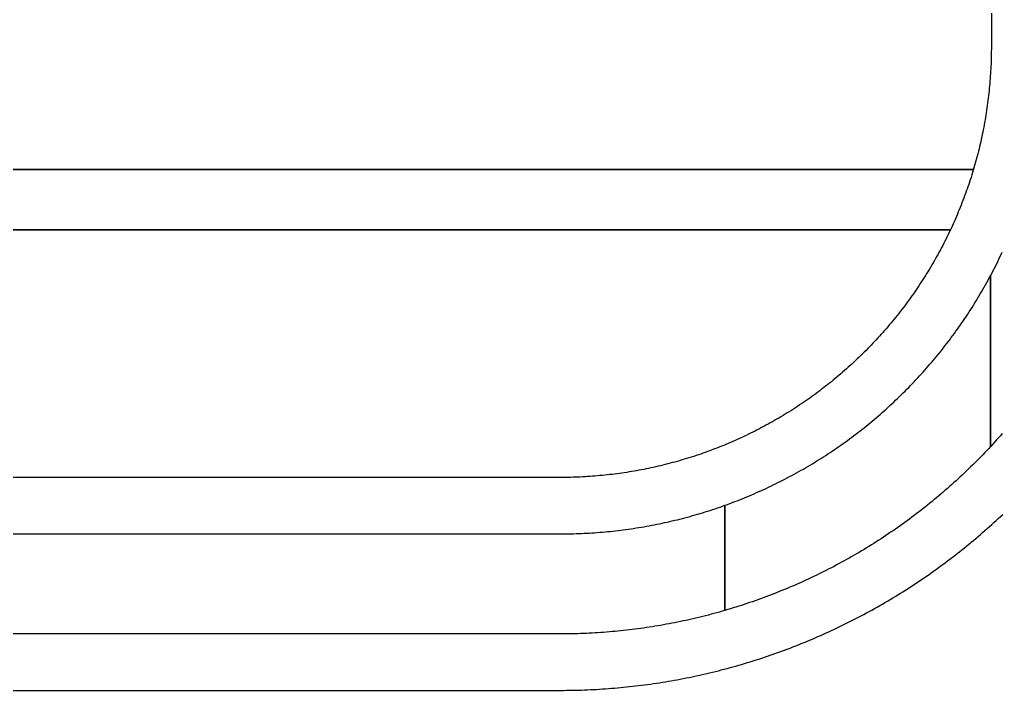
# Model space of a CAD drawing. Extents: x -3500 to 3500, y -3500 to 3500.
# Drawn here: x 1113.7 to 1392.2, y -1810.2 to -1620 of the extents above; entities that cross this region are included whole.
import ezdxf

# ---------------------------------------------------------------- set-up
doc = ezdxf.new("R2010")
doc.units = 0
for name, color, linetype in [('L5D0', 3, 'CONTINUOUS'), ('L5D100', 7, 'CONTINUOUS'), ('L5D11', 2, 'CONTINUOUS')]:
    doc.layers.add(name, color=color, linetype=linetype)

# ---------------------------------------------------------------- blocks, each defined once
blk = doc.blocks.new('ground_main_5')
at = {"layer": 'L5D0'}
for points in [[(1389.355, -1612.381), (1389.355, -1627.619), (1389.353, -1628.317), (1389.347, -1629.015), (1389.337, -1629.713), (1389.323, -1630.4105), (1389.3055, -1631.1085), (1389.2835, -1631.806), (1389.2575, -1632.5035), (1389.2275, -1633.201), (1389.1935, -1633.898), (1389.156, -1634.595), (1389.114, -1635.292), (1389.068, -1635.9885), (1389.0185, -1636.6845), (1388.9645, -1637.3805), (1388.907, -1638.076), (1388.845, -1638.771), (1388.7795, -1639.466), (1388.71, -1640.1605), (1388.636, -1640.8545), (1388.5585, -1641.5485), (1388.477, -1642.2415), (1388.3915, -1642.9345), (1388.302, -1643.6265), (1388.2085, -1644.318), (1388.1115, -1645.0095), (1388.01, -1645.7), (1387.905, -1646.39), (1387.7955, -1647.0795), (1387.6825, -1647.768), (1387.5655, -1648.456), (1387.4445, -1649.1435), (1387.3195, -1649.8305), (1387.1905, -1650.5165), (1387.058, -1651.2015), (1386.9215, -1651.886), (1386.7805, -1652.5695), (1386.636, -1653.2525), (1386.488, -1653.9345), (1386.3355, -1654.6155), (1386.1795, -1655.296), (1386.0195, -1655.9755), (1385.8555, -1656.654), (1385.6875, -1657.3315), (1385.516, -1658.008), (1385.3405, -1658.6835), (1385.161, -1659.358), (1384.978, -1660.0315), (1384.791, -1660.704), (1384.6, -1661.3755), (1384.4055, -1662.0455), (1384.207, -1662.715), (1384.0045, -1663.383), (1383.798, -1664.0495), (1383.588, -1664.715), (1383.3745, -1665.3795), (1383.157, -1666.043), (1382.9355, -1666.705), (1382.7105, -1667.3655), (1382.4815, -1668.025), (1382.2485, -1668.683), (1382.0125, -1669.3395), (1381.772, -1669.995), (1381.528, -1670.649), (1381.2805, -1671.3015), (1381.029, -1671.9525), (1380.774, -1672.6025), (1380.5155, -1673.2505), (1380.253, -1673.8975), (1379.9865, -1674.5425), (1379.7165, -1675.1865), (1379.443, -1675.8285), (1379.166, -1676.469), (1378.885, -1677.108), (1378.6005, -1677.7455), (1378.3125, -1678.381), (1378.0205, -1679.015), (1377.7255, -1679.6475), (-2261.5975, -1679.6475)], [(-2261.5975, -1679.6475), (1377.7255, -1679.6475), (1377.4265, -1680.2785), (1377.124, -1680.907), (1376.8175, -1681.5345), (1376.508, -1682.16), (1376.1945, -1682.7835), (1375.8775, -1683.4055), (1375.557, -1684.0255), (1375.2335, -1684.644), (1374.906, -1685.2605), (1374.575, -1685.875), (1374.2405, -1686.4875), (1373.9025, -1687.098), (1373.561, -1687.707), (1373.216, -1688.3135), (1372.8675, -1688.9185), (1372.5155, -1689.521), (1372.1605, -1690.122), (1371.8015, -1690.7205), (1371.4395, -1691.3175), (1371.074, -1691.912), (1370.705, -1692.5045), (1370.3325, -1693.095), (1369.957, -1693.683), (1369.578, -1694.2695), (1369.1955, -1694.853), (1368.81, -1695.435), (1368.421, -1696.0145), (1368.0285, -1696.5915), (1367.633, -1697.167), (1367.234, -1697.7395), (1366.832, -1698.31), (1366.4265, -1698.878), (1366.018, -1699.444), (1365.606, -1700.0075), (1365.191, -1700.5685), (1364.7725, -1701.1275), (1364.351, -1701.684), (1363.9265, -1702.2375), (1363.4985, -1702.7895), (1363.0675, -1703.3385), (1362.6335, -1703.885), (1362.1965, -1704.429), (1361.756, -1704.9705), (1361.313, -1705.5095), (1360.8665, -1706.046), (1360.417, -1706.58), (1359.9645, -1707.1115), (1359.5085, -1707.6405), (1359.05, -1708.1665), (1358.5885, -1708.69), (1358.124, -1709.211), (1357.6565, -1709.7295), (1357.186, -1710.245), (1356.7125, -1710.758), (1356.236, -1711.268), (1355.757, -1711.7755), (1355.275, -1712.28), (1354.79, -1712.782), (1354.302, -1713.281), (1353.811, -1713.7775), (1353.3175, -1714.271), (1352.8215, -1714.762), (1352.322, -1715.2495), (1351.82, -1715.7345), (1351.3155, -1716.217), (1350.808, -1716.696), (1350.298, -1717.1725), (1349.785, -1717.646), (1349.2695, -1718.1165), (1348.751, -1718.584), (1348.23, -1719.0485), (1347.7065, -1719.51), (1347.1805, -1719.9685), (1346.6515, -1720.424), (1346.1205, -1720.8765), (1345.5865, -1721.326), (1345.05, -1721.7725), (1344.5105, -1722.216), (1343.969, -1722.6565), (1343.425, -1723.0935), (1342.8785, -1723.5275), (1342.3295, -1723.9585), (1341.778, -1724.3865), (1341.224, -1724.811), (1340.6675, -1725.2325), (1340.109, -1725.6505), (1339.5475, -1726.066), (1338.984, -1726.4775), (1338.4185, -1726.8865), (1337.85, -1727.2915), (1337.2795, -1727.694), (1336.707, -1728.093), (1336.132, -1728.4885), (1335.5545, -1728.8805), (1334.975, -1729.2695), (1334.3935, -1729.6555), (1333.8095, -1730.038), (1333.2235, -1730.417), (1332.635, -1730.7925), (1332.0445, -1731.165), (1331.452, -1731.5335), (1330.8575, -1731.8995), (1330.261, -1732.2615), (1329.662, -1732.62), (1329.0615, -1732.9755), (1328.4585, -1733.3275), (1327.8535, -1733.6755), (1327.247, -1734.0205), (1326.638, -1734.362), (1326.0275, -1734.7), (1325.415, -1735.0345), (1324.8005, -1735.3655), (1324.184, -1735.693), (1323.566, -1736.017), (1322.9455, -1736.3375), (1322.324, -1736.6545), (1321.7, -1736.968), (1321.0745, -1737.2775), (1320.4475, -1737.5835), (1319.8185, -1737.8865), (1319.1875, -1738.1855), (1318.5555, -1738.4805), (1317.921, -1738.7725), (1317.2855, -1739.0605), (1316.648, -1739.345), (1316.009, -1739.626), (1315.3685, -1739.903), (1314.7265, -1740.1765), (1314.0825, -1740.4465), (1313.4375, -1740.7125), (1312.7905, -1740.975), (1312.1425, -1741.234), (1311.493, -1741.489), (1310.8415, -1741.7405), (1310.189, -1741.988), (1309.535, -1742.232), (1308.88, -1742.472), (1308.223, -1742.7085), (1307.565, -1742.9415), (1306.9055, -1743.17), (1306.245, -1743.3955), (1305.583, -1743.6165), (1304.92, -1743.8345), (1304.2555, -1744.048), (1303.5895, -1744.258), (1302.923, -1744.4645), (1302.255, -1744.6665), (1301.5855, -1744.865), (1300.9155, -1745.06), (1300.244, -1745.251), (1299.5715, -1745.438), (1298.898, -1745.621), (1298.2235, -1745.8005), (1297.548, -1745.976), (1296.8715, -1746.1475), (1296.194, -1746.3155), (1295.5155, -1746.4795), (1294.836, -1746.6395), (1294.156, -1746.7955), (1293.4745, -1746.948), (1292.7925, -1747.096), (1292.11, -1747.2405), (1291.426, -1747.381), (1290.7415, -1747.518), (1290.0565, -1747.6505), (1289.3705, -1747.7795), (1288.6835, -1747.9045), (1287.9965, -1748.0255), (1287.308, -1748.1425), (1286.6195, -1748.2555), (1285.93, -1748.3645), (1285.24, -1748.47), (1284.5495, -1748.571), (1283.8585, -1748.6685), (1283.1665, -1748.762), (1282.4745, -1748.8515), (1281.7815, -1748.937), (1281.0885, -1749.0185), (1280.395, -1749.096), (1279.7005, -1749.1695), (1279.006, -1749.2395), (1278.3115, -1749.305), (1277.616, -1749.367), (1276.9205, -1749.4245), (1276.2245, -1749.4785), (1275.5285, -1749.528), (1274.832, -1749.574), (1274.135, -1749.6155), (1273.438, -1749.6535), (1272.741, -1749.6875), (1272.0435, -1749.7175), (1271.346, -1749.743), (1270.6485, -1749.765), (1269.951, -1749.783), (1269.253, -1749.797), (1268.555, -1749.807), (1267.857, -1749.813), (1267.159, -1749.815), (586.415, -1749.815)], [(586.415, -1810.185), (1267.159, -1810.185), (1268.0125, -1810.183), (1268.866, -1810.177), (1269.7195, -1810.167), (1270.573, -1810.153), (1271.426, -1810.135), (1272.2795, -1810.113), (1273.1325, -1810.0875), (1273.9855, -1810.0575), (1274.8385, -1810.0235), (1275.691, -1809.9855), (1276.5435, -1809.9435), (1277.3955, -1809.898), (1278.2475, -1809.848), (1279.0995, -1809.794), (1279.951, -1809.7365), (1280.8025, -1809.6745), (1281.6535, -1809.6085), (1282.504, -1809.539), (1283.354, -1809.4655), (1284.204, -1809.3875), (1285.054, -1809.306), (1285.903, -1809.2205), (1286.7515, -1809.1305), (1287.6, -1809.037), (1288.448, -1808.9395), (1289.2955, -1808.838), (1290.1425, -1808.7325), (1290.989, -1808.623), (1291.8345, -1808.5095), (1292.68, -1808.3925), (1293.525, -1808.271), (1294.369, -1808.146), (1295.213, -1808.0165), (1296.056, -1807.8835), (1296.8985, -1807.7465), (1297.74, -1807.6055), (1298.581, -1807.4605), (1299.4215, -1807.3115), (1300.2615, -1807.159), (1301.1005, -1807.002), (1301.9385, -1806.8415), (1302.776, -1806.677), (1303.6125, -1806.5085), (1304.4485, -1806.336), (1305.2835, -1806.16), (1306.118, -1805.9795), (1306.9515, -1805.7955), (1307.784, -1805.6075), (1308.6155, -1805.416), (1309.4465, -1805.22), (1310.276, -1805.0205), (1311.105, -1804.817), (1311.933, -1804.6095), (1312.76, -1804.3985), (1313.4375, -1804.222), (1313.586, -1804.183), (1314.4105, -1803.964), (1315.2345, -1803.7415), (1316.0575, -1803.5145), (1316.879, -1803.284), (1317.7, -1803.05), (1318.5195, -1802.8115), (1319.338, -1802.5695), (1320.1555, -1802.324), (1320.9715, -1802.074), (1321.7865, -1801.8205), (1322.6, -1801.5635), (1323.413, -1801.3025), (1324.224, -1801.0375), (1325.034, -1800.7685), (1325.843, -1800.496), (1326.6505, -1800.22), (1327.457, -1799.94), (1328.262, -1799.656), (1329.0655, -1799.3685), (1329.8675, -1799.0775), (1330.6685, -1798.7825), (1331.468, -1798.4835), (1332.266, -1798.181), (1333.063, -1797.875), (1333.858, -1797.565), (1334.652, -1797.251), (1335.444, -1796.934), (1336.235, -1796.613), (1337.024, -1796.288), (1337.812, -1795.9595), (1338.598, -1795.6275), (1339.383, -1795.2915), (1340.166, -1794.952), (1340.9475, -1794.609), (1341.727, -1794.262), (1342.5055, -1793.912), (1343.282, -1793.5575), (1344.057, -1793.2), (1344.83, -1792.8385), (1345.6015, -1792.474), (1346.3715, -1792.1055), (1347.1395, -1791.733), (1347.906, -1791.3575), (1348.6705, -1790.978), (1349.4335, -1790.5955), (1350.1945, -1790.209), (1350.9535, -1789.819), (1351.711, -1789.4255), (1352.4665, -1789.0285), (1353.22, -1788.628), (1353.972, -1788.224), (1354.722, -1787.816), (1355.47, -1787.405), (1356.216, -1786.9905), (1356.96, -1786.5725), (1357.702, -1786.151), (1358.442, -1785.726), (1359.1805, -1785.2975), (1359.9165, -1784.8655), (1360.6505, -1784.43), (1361.3825, -1783.9915), (1362.1125, -1783.549), (1362.8405, -1783.1035), (1363.5665, -1782.6545), (1364.29, -1782.202), (1365.0115, -1781.7465), (1365.731, -1781.287), (1366.4485, -1780.8245), (1367.1635, -1780.359), (1367.8765, -1779.8895), (1368.5875, -1779.417), (1369.296, -1778.9415), (1370.002, -1778.462), (1370.7065, -1777.9795), (1371.408, -1777.494), (1372.1075, -1777.005), (1372.805, -1776.5125), (1373.5, -1776.017), (1374.1925, -1775.5185), (1374.8825, -1775.0165), (1375.5705, -1774.511), (1376.256, -1774.003), (1376.939, -1773.491), (1377.62, -1772.9765), (1378.2985, -1772.4585), (1378.974, -1771.937), (1379.6475, -1771.413), (1380.3185, -1770.8855), (1380.987, -1770.355), (1381.653, -1769.821), (1382.3165, -1769.2845), (1382.978, -1768.7445), (1383.3745, -1768.4175), (1383.6365, -1768.2015), (1384.292, -1767.6555), (1384.9455, -1767.1065), (1385.5965, -1766.554), (1386.2445, -1765.999), (1386.8905, -1765.4405), (1387.5335, -1764.8795), (1388.1735, -1764.315), (1388.8115, -1763.748), (1389.4465, -1763.1775), (1390.079, -1762.6045), (1390.7085, -1762.0285), (1391.3355, -1761.4495), (1391.96, -1760.8675), (1392.5815, -1760.2825)]]:
    blk.add_lwpolyline(points, dxfattribs=at)
blk = doc.blocks.new('TOP_main_5_Cheese_100')
at = {"layer": 'L5D100'}
for points in [[(1389.355, -1612.381), (1389.355, -1627.619), (1389.353, -1628.317), (1389.347, -1629.015), (1389.337, -1629.713), (1389.323, -1630.4105), (1389.3055, -1631.1085), (1389.2835, -1631.806), (1389.2575, -1632.5035), (1389.2275, -1633.201), (1389.1935, -1633.898), (1389.156, -1634.595), (1389.114, -1635.292), (1389.068, -1635.9885), (1389.0185, -1636.6845), (1388.9645, -1637.3805), (1388.907, -1638.076), (1388.845, -1638.771), (1388.7795, -1639.466), (1388.71, -1640.1605), (1388.636, -1640.8545), (1388.5585, -1641.5485), (1388.477, -1642.2415), (1388.3915, -1642.9345), (1388.302, -1643.6265), (1388.2085, -1644.318), (1388.1115, -1645.0095), (1388.01, -1645.7), (1387.905, -1646.39), (1387.7955, -1647.0795), (1387.6825, -1647.768), (1387.5655, -1648.456), (1387.4445, -1649.1435), (1387.3195, -1649.8305), (1387.1905, -1650.5165), (1387.058, -1651.2015), (1386.9215, -1651.886), (1386.7805, -1652.5695), (1386.636, -1653.2525), (1386.488, -1653.9345), (1386.3355, -1654.6155), (1386.1795, -1655.296), (1386.0195, -1655.9755), (1385.8555, -1656.654), (1385.6875, -1657.3315), (1385.516, -1658.008), (1385.3405, -1658.6835), (1385.161, -1659.358), (1384.978, -1660.0315), (1384.791, -1660.704), (1384.6, -1661.3755), (1384.4055, -1662.0455), (1384.2705, -1662.5), (-37.5, -1662.5)], [(-2293.3055, -1662.5), (1384.2705, -1662.5), (1384.207, -1662.715), (1384.0045, -1663.383), (1383.798, -1664.0495), (1383.588, -1664.715), (1383.3745, -1665.3795), (1383.157, -1666.043), (1382.9355, -1666.705), (1382.7105, -1667.3655), (1382.4815, -1668.025), (1382.2485, -1668.683), (1382.0125, -1669.3395), (1381.772, -1669.995), (1381.528, -1670.649), (1381.2805, -1671.3015), (1381.029, -1671.9525), (1380.774, -1672.6025), (1380.5155, -1673.2505), (1380.253, -1673.8975), (1379.9865, -1674.5425), (1379.7165, -1675.1865), (1379.443, -1675.8285), (1379.166, -1676.469), (1378.885, -1677.108), (1378.6005, -1677.7455), (1378.3125, -1678.381), (1378.0205, -1679.015), (1377.7255, -1679.6475), (1377.4265, -1680.2785), (1377.124, -1680.907), (1376.8175, -1681.5345), (1376.508, -1682.16), (1376.1945, -1682.7835), (1375.8775, -1683.4055), (1375.557, -1684.0255), (1375.2335, -1684.644), (1374.906, -1685.2605), (1374.575, -1685.875), (1374.2405, -1686.4875), (1373.9025, -1687.098), (1373.561, -1687.707), (1373.216, -1688.3135), (1372.8675, -1688.9185), (1372.5155, -1689.521), (1372.1605, -1690.122), (1371.8015, -1690.7205), (1371.4395, -1691.3175), (1371.074, -1691.912), (1370.705, -1692.5045), (1370.3325, -1693.095), (1369.957, -1693.683), (1369.578, -1694.2695), (1369.1955, -1694.853), (1368.81, -1695.435), (1368.421, -1696.0145), (1368.0285, -1696.5915), (1367.633, -1697.167), (1367.234, -1697.7395), (1366.832, -1698.31), (1366.4265, -1698.878), (1366.018, -1699.444), (1365.606, -1700.0075), (1365.191, -1700.5685), (1364.7725, -1701.1275), (1364.351, -1701.684), (1363.9265, -1702.2375), (1363.4985, -1702.7895), (1363.0675, -1703.3385), (1362.6335, -1703.885), (1362.1965, -1704.429), (1361.756, -1704.9705), (1361.313, -1705.5095), (1360.8665, -1706.046), (1360.417, -1706.58), (1359.9645, -1707.1115), (1359.5085, -1707.6405), (1359.05, -1708.1665), (1358.5885, -1708.69), (1358.124, -1709.211), (1357.6565, -1709.7295), (1357.186, -1710.245), (1356.7125, -1710.758), (1356.236, -1711.268), (1355.757, -1711.7755), (1355.275, -1712.28), (1354.79, -1712.782), (1354.302, -1713.281), (1353.811, -1713.7775), (1353.3175, -1714.271), (1352.8215, -1714.762), (1352.322, -1715.2495), (1351.82, -1715.7345), (1351.3155, -1716.217), (1350.808, -1716.696), (1350.298, -1717.1725), (1349.785, -1717.646), (1349.2695, -1718.1165), (1348.751, -1718.584), (1348.23, -1719.0485), (1347.7065, -1719.51), (1347.1805, -1719.9685), (1346.6515, -1720.424), (1346.1205, -1720.8765), (1345.5865, -1721.326), (1345.05, -1721.7725), (1344.5105, -1722.216), (1343.969, -1722.6565), (1343.425, -1723.0935), (1342.8785, -1723.5275), (1342.3295, -1723.9585), (1341.778, -1724.3865), (1341.224, -1724.811), (1340.6675, -1725.2325), (1340.109, -1725.6505), (1339.5475, -1726.066), (1338.984, -1726.4775), (1338.4185, -1726.8865), (1337.85, -1727.2915), (1337.2795, -1727.694), (1336.707, -1728.093), (1336.132, -1728.4885), (1335.5545, -1728.8805), (1334.975, -1729.2695), (1334.3935, -1729.6555), (1333.8095, -1730.038), (1333.2235, -1730.417), (1332.635, -1730.7925), (1332.0445, -1731.165), (1331.452, -1731.5335), (1330.8575, -1731.8995), (1330.261, -1732.2615), (1329.662, -1732.62), (1329.0615, -1732.9755), (1328.4585, -1733.3275), (1327.8535, -1733.6755), (1327.247, -1734.0205), (1326.638, -1734.362), (1326.0275, -1734.7), (1325.415, -1735.0345), (1324.8005, -1735.3655), (1324.184, -1735.693), (1323.566, -1736.017), (1322.9455, -1736.3375), (1322.324, -1736.6545), (1321.7, -1736.968), (1321.0745, -1737.2775), (1320.4475, -1737.5835), (1319.8185, -1737.8865), (1319.1875, -1738.1855), (1318.5555, -1738.4805), (1317.921, -1738.7725), (1317.2855, -1739.0605), (1316.648, -1739.345), (1316.009, -1739.626), (1315.3685, -1739.903), (1314.7265, -1740.1765), (1314.0825, -1740.4465), (1313.4375, -1740.7125), (1312.7905, -1740.975), (1312.1425, -1741.234), (1311.493, -1741.489), (1310.8415, -1741.7405), (1310.189, -1741.988), (1309.535, -1742.232), (1308.88, -1742.472), (1308.223, -1742.7085), (1307.565, -1742.9415), (1306.9055, -1743.17), (1306.245, -1743.3955), (1305.583, -1743.6165), (1304.92, -1743.8345), (1304.2555, -1744.048), (1303.5895, -1744.258), (1302.923, -1744.4645), (1302.255, -1744.6665), (1301.5855, -1744.865), (1300.9155, -1745.06), (1300.244, -1745.251), (1299.5715, -1745.438), (1298.898, -1745.621), (1298.2235, -1745.8005), (1297.548, -1745.976), (1296.8715, -1746.1475), (1296.194, -1746.3155), (1295.5155, -1746.4795), (1294.836, -1746.6395), (1294.156, -1746.7955), (1293.4745, -1746.948), (1292.7925, -1747.096), (1292.11, -1747.2405), (1291.426, -1747.381), (1290.7415, -1747.518), (1290.0565, -1747.6505), (1289.3705, -1747.7795), (1288.6835, -1747.9045), (1287.9965, -1748.0255), (1287.308, -1748.1425), (1286.6195, -1748.2555), (1285.93, -1748.3645), (1285.24, -1748.47), (1284.5495, -1748.571), (1283.8585, -1748.6685), (1283.1665, -1748.762), (1282.4745, -1748.8515), (1281.7815, -1748.937), (1281.0885, -1749.0185), (1280.395, -1749.096), (1279.7005, -1749.1695), (1279.006, -1749.2395), (1278.3115, -1749.305), (1277.616, -1749.367), (1276.9205, -1749.4245), (1276.2245, -1749.4785), (1275.5285, -1749.528), (1274.832, -1749.574), (1274.135, -1749.6155), (1273.438, -1749.6535), (1272.741, -1749.6875), (1272.0435, -1749.7175), (1271.346, -1749.743), (1270.6485, -1749.765), (1269.951, -1749.783), (1269.253, -1749.797), (1268.555, -1749.807), (1267.857, -1749.813), (1267.159, -1749.815), (586.415, -1749.815)], [(586.415, -1810.185), (1267.159, -1810.185), (1268.0125, -1810.183), (1268.866, -1810.177), (1269.7195, -1810.167), (1270.573, -1810.153), (1271.426, -1810.135), (1272.2795, -1810.113), (1273.1325, -1810.0875), (1273.9855, -1810.0575), (1274.8385, -1810.0235), (1275.691, -1809.9855), (1276.5435, -1809.9435), (1277.3955, -1809.898), (1278.2475, -1809.848), (1279.0995, -1809.794), (1279.951, -1809.7365), (1280.8025, -1809.6745), (1281.6535, -1809.6085), (1282.504, -1809.539), (1283.354, -1809.4655), (1284.204, -1809.3875), (1285.054, -1809.306), (1285.903, -1809.2205), (1286.7515, -1809.1305), (1287.6, -1809.037), (1288.448, -1808.9395), (1289.2955, -1808.838), (1290.1425, -1808.7325), (1290.989, -1808.623), (1291.8345, -1808.5095), (1292.68, -1808.3925), (1293.525, -1808.271), (1294.369, -1808.146), (1295.213, -1808.0165), (1296.056, -1807.8835), (1296.8985, -1807.7465), (1297.74, -1807.6055), (1298.581, -1807.4605), (1299.4215, -1807.3115), (1300.2615, -1807.159), (1301.1005, -1807.002), (1301.9385, -1806.8415), (1302.776, -1806.677), (1303.6125, -1806.5085), (1304.4485, -1806.336), (1305.2835, -1806.16), (1306.118, -1805.9795), (1306.9515, -1805.7955), (1307.784, -1805.6075), (1308.6155, -1805.416), (1309.4465, -1805.22), (1310.276, -1805.0205), (1311.105, -1804.817), (1311.933, -1804.6095), (1312.76, -1804.3985), (1313.4375, -1804.222), (1313.586, -1804.183), (1314.4105, -1803.964), (1315.2345, -1803.7415), (1316.0575, -1803.5145), (1316.879, -1803.284), (1317.7, -1803.05), (1318.5195, -1802.8115), (1319.338, -1802.5695), (1320.1555, -1802.324), (1320.9715, -1802.074), (1321.7865, -1801.8205), (1322.6, -1801.5635), (1323.413, -1801.3025), (1324.224, -1801.0375), (1325.034, -1800.7685), (1325.843, -1800.496), (1326.6505, -1800.22), (1327.457, -1799.94), (1328.262, -1799.656), (1329.0655, -1799.3685), (1329.8675, -1799.0775), (1330.6685, -1798.7825), (1331.468, -1798.4835), (1332.266, -1798.181), (1333.063, -1797.875), (1333.858, -1797.565), (1334.652, -1797.251), (1335.444, -1796.934), (1336.235, -1796.613), (1337.024, -1796.288), (1337.812, -1795.9595), (1338.598, -1795.6275), (1339.383, -1795.2915), (1340.166, -1794.952), (1340.9475, -1794.609), (1341.727, -1794.262), (1342.5055, -1793.912), (1343.282, -1793.5575), (1344.057, -1793.2), (1344.83, -1792.8385), (1345.6015, -1792.474), (1346.3715, -1792.1055), (1347.1395, -1791.733), (1347.906, -1791.3575), (1348.6705, -1790.978), (1349.4335, -1790.5955), (1350.1945, -1790.209), (1350.9535, -1789.819), (1351.711, -1789.4255), (1352.4665, -1789.0285), (1353.22, -1788.628), (1353.972, -1788.224), (1354.722, -1787.816), (1355.47, -1787.405), (1356.216, -1786.9905), (1356.96, -1786.5725), (1357.702, -1786.151), (1358.442, -1785.726), (1359.1805, -1785.2975), (1359.9165, -1784.8655), (1360.6505, -1784.43), (1361.3825, -1783.9915), (1362.1125, -1783.549), (1362.8405, -1783.1035), (1363.5665, -1782.6545), (1364.29, -1782.202), (1365.0115, -1781.7465), (1365.731, -1781.287), (1366.4485, -1780.8245), (1367.1635, -1780.359), (1367.8765, -1779.8895), (1368.5875, -1779.417), (1369.296, -1778.9415), (1370.002, -1778.462), (1370.7065, -1777.9795), (1371.408, -1777.494), (1372.1075, -1777.005), (1372.805, -1776.5125), (1373.5, -1776.017), (1374.1925, -1775.5185), (1374.8825, -1775.0165), (1375.5705, -1774.511), (1376.256, -1774.003), (1376.939, -1773.491), (1377.62, -1772.9765), (1378.2985, -1772.4585), (1378.974, -1771.937), (1379.6475, -1771.413), (1380.3185, -1770.8855), (1380.987, -1770.355), (1381.653, -1769.821), (1382.3165, -1769.2845), (1382.978, -1768.7445), (1383.3745, -1768.4175), (1383.6365, -1768.2015), (1384.292, -1767.6555), (1384.9455, -1767.1065), (1385.5965, -1766.554), (1386.2445, -1765.999), (1386.8905, -1765.4405), (1387.5335, -1764.8795), (1388.1735, -1764.315), (1388.8115, -1763.748), (1389.4465, -1763.1775), (1390.079, -1762.6045), (1390.193, -1762.5), (1390.7085, -1762.0285), (1391.3355, -1761.4495), (1391.96, -1760.8675), (1392.5815, -1760.2825)]]:
    blk.add_lwpolyline(points, dxfattribs=at)
blk = doc.blocks.new('TOP_main_5')
at = {"layer": 'L5D11'}
for points in [[(1392.457, -1737.367), (1391.9185, -1737.979), (1391.377, -1738.588), (1390.8325, -1739.1945), (1390.285, -1739.7985), (1389.735, -1740.3995), (1389.1815, -1740.998), (1389.1245, -1741.059), (1389.1245, -1692.6), (1389.4725, -1691.943), (1389.8165, -1691.2845), (1390.1575, -1690.6235), (1390.4945, -1689.961), (1390.828, -1689.2965), (1391.158, -1688.6305), (1391.4845, -1687.9625), (1391.8075, -1687.293), (1392.1265, -1686.6215), (1392.442, -1685.9485)], [(586.415, -1765.815), (1267.159, -1765.815), (1267.9025, -1765.813), (1268.646, -1765.807), (1269.3895, -1765.797), (1270.1325, -1765.783), (1270.876, -1765.765), (1271.619, -1765.743), (1272.362, -1765.717), (1273.1045, -1765.687), (1273.8475, -1765.653), (1274.5895, -1765.615), (1275.332, -1765.573), (1276.074, -1765.527), (1276.8155, -1765.477), (1277.557, -1765.4235), (1278.2985, -1765.3655), (1279.039, -1765.3035), (1279.7795, -1765.2375), (1280.52, -1765.1675), (1281.2595, -1765.094), (1281.999, -1765.016), (1282.7375, -1764.934), (1283.476, -1764.8485), (1284.214, -1764.7585), (1284.9515, -1764.665), (1285.6885, -1764.567), (1286.425, -1764.4655), (1287.161, -1764.36), (1287.896, -1764.2505), (1288.631, -1764.137), (1289.365, -1764.0195), (1290.0985, -1763.898), (1290.831, -1763.7725), (1291.5635, -1763.643), (1292.2945, -1763.51), (1293.0255, -1763.3725), (1293.755, -1763.2315), (1294.4845, -1763.0865), (1295.2125, -1762.9375), (1295.94, -1762.785), (1296.667, -1762.628), (1297.3925, -1762.4675), (1298.1175, -1762.3025), (1298.842, -1762.134), (1299.565, -1761.962), (1300.287, -1761.7855), (1301.0085, -1761.6055), (1301.7285, -1761.4215), (1302.448, -1761.2335), (1303.166, -1761.0415), (1303.8835, -1760.846), (1304.5995, -1760.6465), (1305.3145, -1760.4435), (1306.0285, -1760.236), (1306.7415, -1760.025), (1307.453, -1759.8105), (1308.1635, -1759.5915), (1308.873, -1759.369), (1309.581, -1759.143), (1310.288, -1758.9125), (1310.9935, -1758.679), (1311.698, -1758.441), (1312.401, -1758.1995), (1313.103, -1757.9545), (1313.8035, -1757.7055), (1313.8035, -1787.5205), (1313.8015, -1787.521), (1313.0185, -1787.7475), (1312.2345, -1787.97), (1311.4495, -1788.1885), (1310.663, -1788.4035), (1309.876, -1788.6145), (1309.0875, -1788.8215), (1308.298, -1789.0245), (1307.508, -1789.224), (1306.7165, -1789.4195), (1305.9245, -1789.6115), (1305.131, -1789.799), (1304.337, -1789.983), (1303.542, -1790.163), (1302.7465, -1790.339), (1301.9495, -1790.511), (1301.152, -1790.6795), (1300.354, -1790.844), (1299.5545, -1791.0045), (1298.7545, -1791.161), (1297.954, -1791.3135), (1297.1525, -1791.4625), (1296.3505, -1791.607), (1295.5475, -1791.748), (1294.7445, -1791.885), (1293.94, -1792.018), (1293.1355, -1792.147), (1292.33, -1792.272), (1291.524, -1792.3935), (1290.7175, -1792.5105), (1289.91, -1792.624), (1289.1025, -1792.7335), (1288.294, -1792.8385), (1287.4855, -1792.94), (1286.676, -1793.0375), (1285.8665, -1793.131), (1285.0565, -1793.2205), (1284.246, -1793.3065), (1283.435, -1793.388), (1282.6235, -1793.4655), (1281.8115, -1793.5395), (1280.9995, -1793.609), (1280.187, -1793.6745), (1279.3745, -1793.7365), (1278.5615, -1793.7945), (1277.748, -1793.848), (1276.9345, -1793.898), (1276.1205, -1793.944), (1275.3065, -1793.9855), (1274.4925, -1794.0235), (1273.678, -1794.0575), (1272.8635, -1794.0875), (1272.049, -1794.113), (1271.234, -1794.135), (1270.4195, -1794.153), (1269.6045, -1794.167), (1268.7895, -1794.177), (1267.974, -1794.183), (1267.159, -1794.185), (586.415, -1794.185)]]:
    blk.add_lwpolyline(points, dxfattribs=at)
blk.add_lwpolyline([(1313.8035, -1787.5205), (1313.8035, -1757.7055), (1314.5025, -1757.4525), (1315.2005, -1757.196), (1315.8965, -1756.9355), (1316.5915, -1756.6715), (1317.285, -1756.404), (1317.977, -1756.1325), (1318.668, -1755.857), (1319.357, -1755.578), (1320.0445, -1755.2955), (1320.7305, -1755.009), (1321.415, -1754.719), (1322.098, -1754.4255), (1322.7795, -1754.128), (1323.459, -1753.827), (1324.137, -1753.5225), (1324.8135, -1753.214), (1325.4885, -1752.902), (1326.1615, -1752.5865), (1326.833, -1752.267), (1327.5025, -1751.9445), (1328.1705, -1751.618), (1328.8365, -1751.288), (1329.501, -1750.9545), (1330.1635, -1750.6175), (1330.8245, -1750.2765), (1331.4835, -1749.9325), (1332.1405, -1749.5845), (1332.7955, -1749.233), (1333.4485, -1748.8785), (1334.1, -1748.52), (1334.7495, -1748.158), (1335.397, -1747.793), (1336.0425, -1747.424), (1336.686, -1747.0515), (1337.3275, -1746.676), (1337.967, -1746.297), (1338.604, -1745.914), (1339.2395, -1745.528), (1339.873, -1745.1385), (1340.504, -1744.746), (1341.133, -1744.3495), (1341.76, -1743.95), (1342.3845, -1743.547), (1343.007, -1743.1405), (1343.6275, -1742.731), (1344.2455, -1742.318), (1344.8615, -1741.9015), (1345.475, -1741.482), (1346.0865, -1741.059), (1346.6955, -1740.6325), (1347.3025, -1740.203), (1347.907, -1739.7705), (1348.509, -1739.3345), (1349.1085, -1738.895), (1349.706, -1738.453), (1350.301, -1738.007), (1350.894, -1737.5585), (1351.484, -1737.106), (1352.0715, -1736.651), (1352.657, -1736.1925), (1353.24, -1735.731), (1353.82, -1735.2665), (1354.398, -1734.799), (1354.9735, -1734.328), (1355.546, -1733.854), (1356.1165, -1733.377), (1356.684, -1732.897), (1357.249, -1732.414), (1357.8115, -1731.9275), (1358.371, -1731.4385), (1358.9285, -1730.9465), (1359.483, -1730.451), (1360.0345, -1729.953), (1360.584, -1729.452), (1361.1305, -1728.948), (1361.674, -1728.441), (1362.215, -1727.931), (1362.7535, -1727.4185), (1363.289, -1726.9025), (1363.8215, -1726.384), (1364.3515, -1725.8625), (1364.8785, -1725.3385), (1365.4025, -1724.8115), (1365.924, -1724.2815), (1366.4425, -1723.7485), (1366.9585, -1723.213), (1367.471, -1722.675), (1367.981, -1722.134), (1368.488, -1721.59), (1368.992, -1721.044), (1369.493, -1720.4945), (1369.9915, -1719.943), (1370.4865, -1719.3885), (1370.9785, -1718.831), (1371.468, -1718.2715), (1371.954, -1717.709), (1372.437, -1717.144), (1372.917, -1716.576), (1373.394, -1716.006), (1373.868, -1715.433), (1374.339, -1714.858), (1374.8065, -1714.28), (1375.2715, -1713.7), (1375.733, -1713.117), (1376.191, -1712.5315), (1376.6465, -1711.944), (1377.0985, -1711.3535), (1377.547, -1710.761), (1377.993, -1710.166), (1378.4355, -1709.5685), (1378.8745, -1708.969), (1379.3105, -1708.3665), (1379.7435, -1707.762), (1380.173, -1707.1555), (1380.599, -1706.5465), (1381.022, -1705.935), (1381.4415, -1705.3215), (1381.858, -1704.7055), (1382.271, -1704.0875), (1382.6805, -1703.467), (1383.087, -1702.8445), (1383.49, -1702.2195), (1383.8895, -1701.593), (1384.286, -1700.964), (1384.6785, -1700.3325), (1385.068, -1699.6995), (1385.454, -1699.064), (1385.837, -1698.4265), (1386.216, -1697.7875), (1386.592, -1697.146), (1386.964, -1696.5025), (1387.333, -1695.857), (1387.698, -1695.2095), (1388.06, -1694.56), (1388.4185, -1693.9085), (1388.7735, -1693.2555), (1389.1245, -1692.6), (1389.1245, -1741.059), (1388.625, -1741.5935), (1388.066, -1742.187), (1387.504, -1742.777), (1386.939, -1743.3645), (1386.371, -1743.9495), (1385.8005, -1744.5315), (1385.227, -1745.1105), (1384.6505, -1745.687), (1384.0715, -1746.2605), (1383.4895, -1746.831), (1382.9045, -1747.399), (1382.317, -1747.964), (1381.727, -1748.526), (1381.134, -1749.085), (1380.538, -1749.6415), (1379.9395, -1750.1945), (1379.3385, -1750.745), (1378.7345, -1751.2925), (1378.128, -1751.837), (1377.519, -1752.3785), (1376.907, -1752.917), (1376.2925, -1753.4525), (1375.6755, -1753.985), (1375.056, -1754.5145), (1374.4335, -1755.041), (1373.809, -1755.5645), (1373.1815, -1756.085), (1372.5515, -1756.602), (1371.919, -1757.1165), (1371.284, -1757.6275), (1370.647, -1758.1355), (1370.007, -1758.6405), (1369.3645, -1759.142), (1368.7195, -1759.6405), (1368.0725, -1760.136), (1367.4225, -1760.628), (1366.7705, -1761.117), (1366.116, -1761.603), (1365.4595, -1762.0855), (1364.8, -1762.565), (1364.1385, -1763.0415), (1363.475, -1763.514), (1362.8085, -1763.984), (1362.1405, -1764.4505), (1361.4695, -1764.9135), (1360.7965, -1765.3735), (1360.1215, -1765.83), (1359.444, -1766.283), (1358.7645, -1766.733), (1358.0825, -1767.1795), (1357.3985, -1767.623), (1356.7125, -1768.063), (1356.024, -1768.4995), (1355.3335, -1768.9325), (1354.641, -1769.3625), (1353.9465, -1769.7885), (1353.2495, -1770.2115), (1352.5505, -1770.6315), (1351.85, -1771.0475), (1351.147, -1771.46), (1350.442, -1771.8695), (1349.7355, -1772.275), (1349.0265, -1772.6775), (1348.3155, -1773.0765), (1347.603, -1773.472), (1346.888, -1773.8635), (1346.1715, -1774.252), (1345.453, -1774.637), (1344.7325, -1775.0185), (1344.0105, -1775.396), (1343.2865, -1775.7705), (1342.5605, -1776.141), (1341.833, -1776.5085), (1341.1035, -1776.872), (1340.372, -1777.232), (1339.639, -1777.5885), (1338.9045, -1777.9415), (1338.168, -1778.291), (1337.43, -1778.6365), (1336.69, -1778.9785), (1335.9485, -1779.317), (1335.2055, -1779.6515), (1334.4605, -1779.983), (1333.714, -1780.3105), (1332.966, -1780.634), (1332.2165, -1780.9545), (1331.4655, -1781.271), (1330.713, -1781.584), (1329.9585, -1781.893), (1329.203, -1782.1985), (1328.446, -1782.5), (1327.687, -1782.798), (1326.927, -1783.0925), (1326.1655, -1783.383), (1325.4025, -1783.67), (1324.6385, -1783.953), (1323.8725, -1784.2325), (1323.1055, -1784.508), (1322.337, -1784.78), (1321.5675, -1785.048), (1320.7965, -1785.3125), (1320.024, -1785.573), (1319.2505, -1785.83), (1318.476, -1786.083), (1317.7, -1786.332), (1316.9225, -1786.5775), (1316.144, -1786.819), (1315.3645, -1787.057), (1314.5835, -1787.291)], close=True, dxfattribs=at)
for name in ['ground_main_5', 'TOP_main_5_Cheese_100']:
    blk.add_blockref(name, (0, 0))
blk = doc.blocks.new('TOP_main')
blk.add_blockref('TOP_main_5', (0, 0))

msp = doc.modelspace()

# ---------------------------------------------------------------- block references
msp.add_blockref('TOP_main', (0, 0))

doc.saveas('drawing.dxf')
